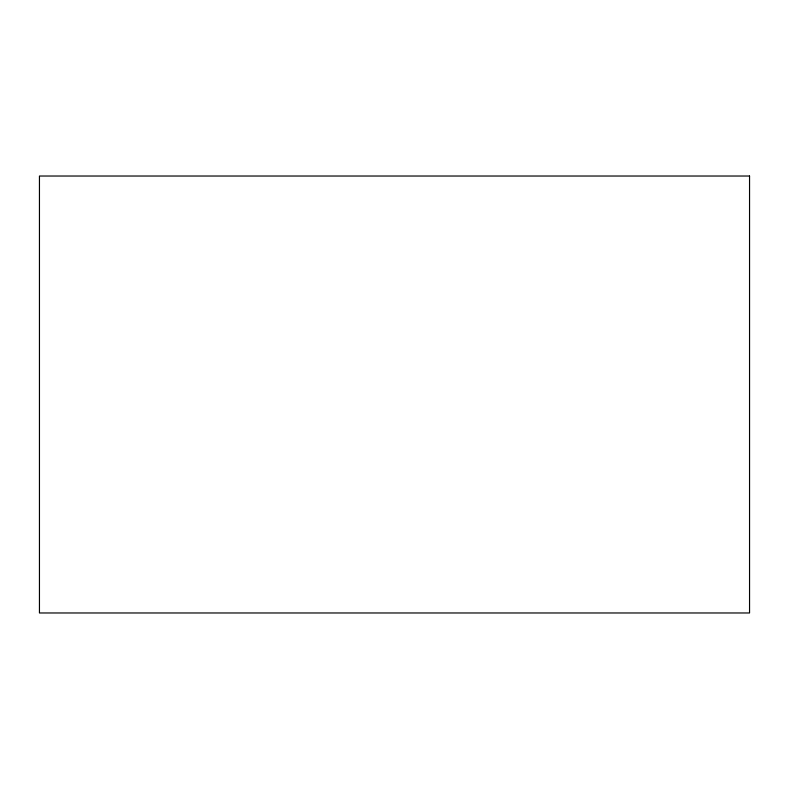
<?xml version="1.0" encoding="UTF-8"?>
<svg xmlns="http://www.w3.org/2000/svg" width="789" height="789" viewBox="0 0 789 789"><rect width="100%" height="100%" fill="white"/><g stroke="black" fill="none" stroke-linecap="round" stroke-linejoin="round"><path stroke-width="1.18" d="M749.55 176.026L39.45 176.026L39.45 612.974L749.55 612.974L749.55 176.026"/></g></svg>
